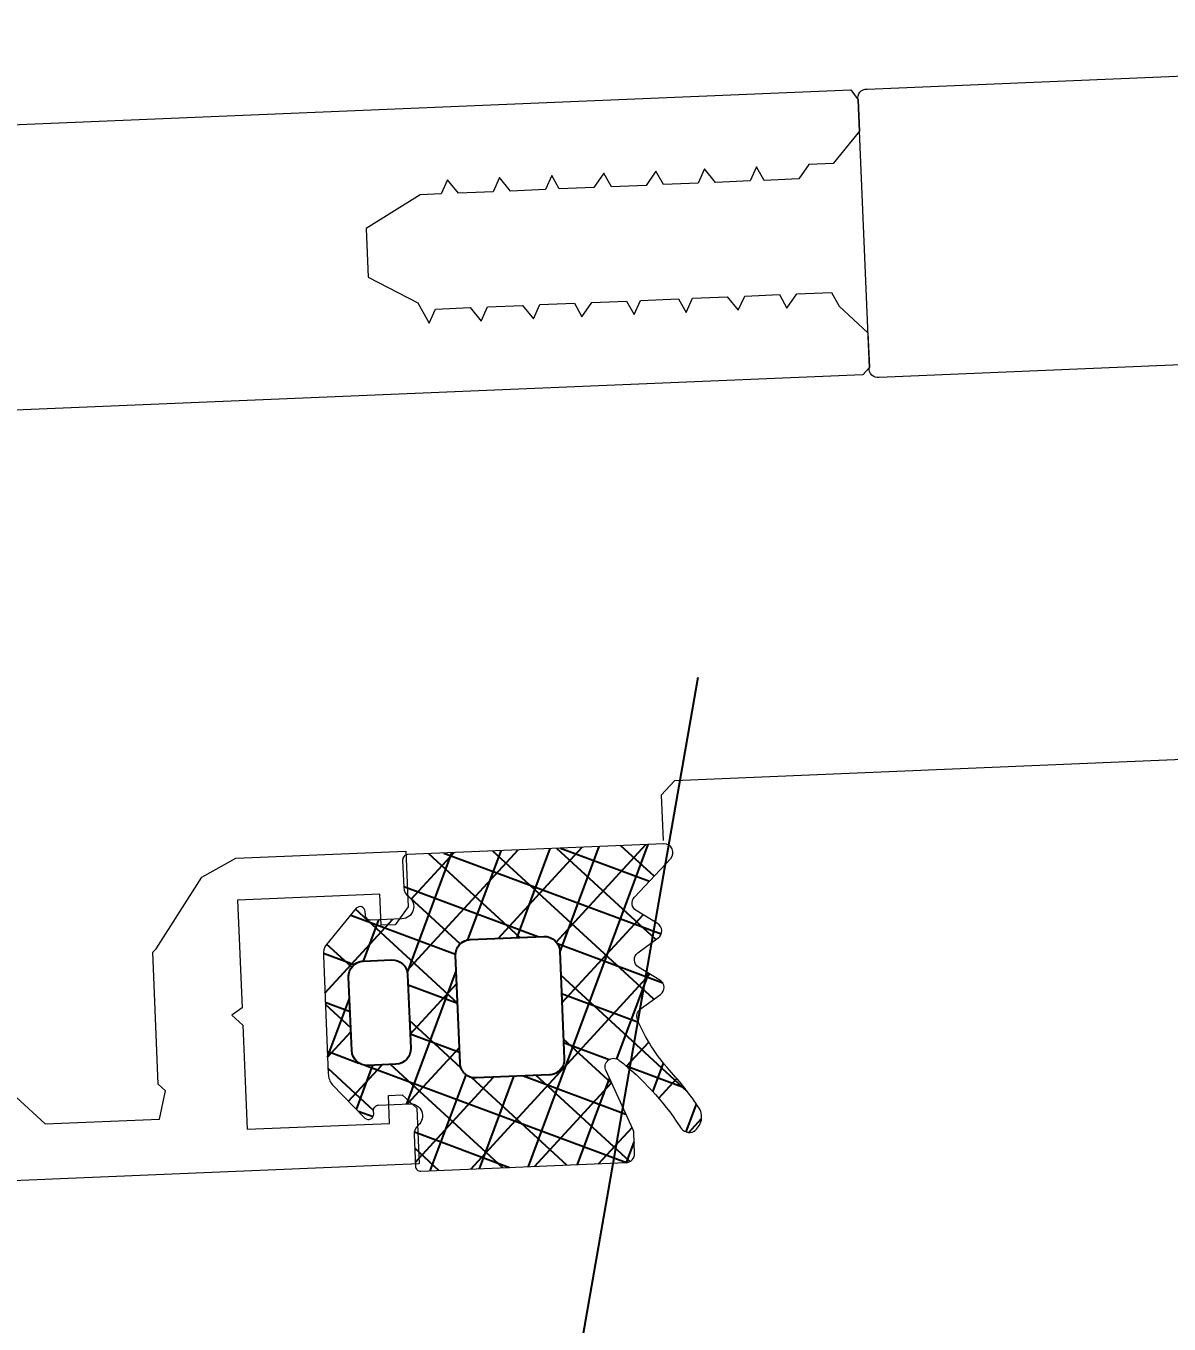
# Model space of a CAD drawing. Header units: millimetres. Extents: x -8689834 to 9419935, y 0 to 135940.
# Drawn here: x -52749.23 to -52709.15, y 114766.18 to 114811.69 of the extents above; entities that cross this region are included whole.
import ezdxf
from ezdxf import colors
from ezdxf.entities.mleader import LeaderData, LeaderLine
from ezdxf.math import Vec2, Vec3

# ---------------------------------------------------------------- set-up
doc = ezdxf.new("R2010")
doc.units = ezdxf.units.MM
doc.header["$MEASUREMENT"] = 0
doc.layers.get('0').update_dxf_attribs({"color": 250, "lineweight": 9})
doc.layers.add('АР_новое окно', color=155, linetype='Continuous')
for name, color, linetype, lineweight in [('АР_Окна', 4, 'Continuous', 0), ('АР_Отметки', 250, 'Continuous', 15), ('АР_Сущ Несущая стена', 216, 'Continuous', 30)]:
    doc.layers.add(name, color=color, linetype=linetype, lineweight=lineweight)
doc.layers.get('0').freeze()
doc.styles.add('ISOCPEUR', font='isocpeur.ttf', dxfattribs={"width": 0.7})

# ---------------------------------------------------------------- blocks, each defined once
blk = doc.blocks.new('_DotSmall')
at = {"color": 0, "linetype": 'ByBlock', "const_width": 0.5}
blk.add_lwpolyline([(-0.0625, 0, 1), (0.0625, 0, 1)], format="xyb", close=True, dxfattribs=at)
blk = doc.blocks.new('стойка витр.')
h = blk.add_hatch()
h.set_pattern_fill('ANSI37', scale=0.5, angle=-69.23283665521843)
h.set_pattern_definition([(335.7671633447816, (-69115.31625940584, 318510.9409690977), (0.6515825639889636, 1.447617495164233), []), (65.76716334478155, (-69115.31625940584, 318510.9409690977), (-1.447617495164233, 0.6515825639889636), [])])
edge = h.paths.add_edge_path()
edge.add_line((-7.614656875375658, -25.62993601259222), (-7.273265914729564, -26.53020796886267))
edge.add_arc((-7.672138333263274, -26.68151659366696), 0.4266069692434679, -30.765631391378577, 20.77378547182468, ccw=False)
edge.add_arc((-6.938850257283542, -27.11794408495156), 0.4267278803339729, 149.2463648056786, 290.7703475873838)
edge.add_line((-6.787522688187892, -27.51693863464607), (-5.761497533734655, -27.12786096686614))
edge.add_arc((-5.826270069284272, -26.95688741173914), 0.1828317202082013, 290.7489596719217, 380.7853669983573)
edge.add_line((-5.655337706935825, -26.89200624793739), (-5.698566115868744, -26.77800989551906))
edge.add_arc((-5.527559815348082, -26.71316091253391), 0.1828894349380834, 65.75635340077491, 200.7677215485159, ccw=False)
edge.add_line((-5.452462167653721, -26.54640093915077), (-3.994188920449233, -27.29736676610628))
edge.add_arc((-4.339684557994865, -27.83227055815794), 0.6367804192296694, 19.809448943918426, 57.14148607166612, ccw=False)
edge.add_line((-3.740585688123247, -27.61647007986176), (-2.270775810728082, -31.49246202532231))
edge.add_arc((-2.862326952422118, -31.72816639327794), 0.6367804192285443, -15.60715938413449, 21.72487774361298, ccw=False)
edge.add_line((-2.249025291763246, -31.89948590572749), (-2.842686385673005, -33.42856309223862))
edge.add_arc((-3.009474684396633, -33.35352837480535), 0.1828894349365558, 200.7666051236535, 335.7779732896313, ccw=False)
edge.add_line((-3.180482248484623, -33.41837402567035), (-3.223710657359334, -33.30437767335388))
edge.add_arc((-3.394684212462365, -33.36915020895407), 0.1828317202037067, 20.74895968940122, 110.7853670142414)
edge.add_line((-3.459565376309911, -33.19821784662781), (-4.485590530792251, -33.58729551440774))
edge.add_arc((-4.334307311281267, -33.98630688185023), 0.4267278803335083, 110.7639791032461, 252.2879618854569)
edge.add_arc((-4.593835025358378, -34.79921876089735), 0.4266069692128739, 20.760541213745626, 72.2999580801698, ccw=False)
edge.add_line((-4.194927641627146, -34.64800234186259), (-3.805871961842058, -35.67396951244882))
edge.add_arc((-3.976804324152614, -35.73885067632053), 0.1828317201976034, -69.25104032001241, 20.78536702306718, ccw=False)
edge.add_line((-3.912031788582681, -35.9098242314285), (-10.63804850899032, -38.46038830642647))
edge.add_arc((-10.76198657700206, -38.18099989774544), 0.3056444463879536, 200.8460379983515, 293.92230867425997, ccw=False)
edge.add_line((-11.04762355046114, -38.2897659172595), (-11.3069940036512, -37.6057878035499))
edge.add_arc((-11.02280217192234, -37.49789568213767), 0.3039830703908278, 175.7219656777917, 200.7890354028728, ccw=False)
edge.add_line((-11.32593828623067, -37.47521963119652), (-11.26283276302274, -35.23454482450325))
edge.add_arc((-11.5667631736687, -35.21197449929495), 0.3047673113958011, 355.7529257944983, 510.3971654946409)
edge.add_arc((-3.085478140807247, -39.81161386289363), 9.95296756819478, 151.493160172311, 169.5799937381118)
edge.add_arc((-13.27454869620142, -38.00608067109534), 0.4002801790508524, 282.30928711923883, 359.2250395672268, ccw=False)
edge.add_arc((-13.15914824141406, -37.79549114656839), 0.6024183835459826, 172.8865217206561, 267.13931994465963, ccw=False)
edge.add_arc((-2.924576102079248, -39.73891867786803), 11.01872594919693, 160.6453850739864, 169.4469810176308, ccw=False)
edge.add_arc((-19.07760885644255, -34.09585671602533), 6.091684827120307, 340.9199566399376, 360.7754221413588)
edge.add_arc((-13.29124725463213, -34.01305259408502), 0.3047655738143686, 359.9316076928689, 436.4302022680961)
edge.add_line((-13.21974018984474, -33.71679460741143), (-14.0766899229202, -33.52020163946145))
edge.add_arc((-14.00514734915965, -33.22393144415915), 0.3047857747414494, 145.1100748207506, 256.424251871352, ccw=False)
edge.add_line((-14.2551486332959, -33.04959347808472), (-13.74402617113083, -32.33421562775766))
edge.add_arc((-13.99402745527389, -32.1598776616858), 0.3047857747455562, 325.1100748218798, 436.4242518702226)
edge.add_line((-13.92248488150653, -31.86360746638093), (-14.7794566025841, -31.6669565144839))
edge.add_arc((-14.7079140287954, -31.37068631918638), 0.3047857747434108, 145.1100748199116, 256.4242518659954, ccw=False)
edge.add_line((-14.95791531293071, -31.19634835310717), (-14.44679285076563, -30.48097050278011))
edge.add_arc((-14.69684457899481, -30.30662212908397), 0.3048331054870662, 325.1138936033488, 425.7589859189499)
edge.add_line((-14.57168746687239, -30.0286672415823), (-16.28069433249766, -29.27720980550657))
edge.add_arc((-16.15556139849932, -28.99925320327871), 0.3048247429148342, 110.79403674408451, 245.7632621299588, ccw=False)
edge.add_line((-16.26377712844987, -28.71428394233226), (-7.850470401957864, -25.52388481301023))
edge.add_arc((-7.785589238115906, -25.69481717533219), 0.1828317201977073, 20.785366643697614, 110.7853670130821, ccw=False)
edge = h.paths.add_edge_path(flags=16)
edge.add_line((-3.343847721320344, -31.0696095920357), (-4.256775251385989, -28.66215553430811))
edge.add_arc((-4.763091039367282, -28.8541548874382), 0.5414973949720253, 20.7671633452251, 110.7671633452251)
edge.add_line((-4.955090392497368, -28.34783909945691), (-5.880512773175724, -28.69876731990371))
edge.add_arc((-5.68851342006019, -29.20508310789228), 0.5414973949736688, 110.7671633435124, 200.7671633435124)
edge.add_line((-6.194829208048759, -29.39708246100781), (-5.281901677954011, -31.8045365187354))
edge.add_arc((-4.775585889972717, -31.61253716560532), 0.5414973949720253, 200.7671633452251, 290.7671633452251)
edge.add_line((-4.583586536842631, -32.11885295358661), (-3.658164156164275, -31.76792473313981))
edge.add_arc((-3.850163509294362, -31.26160894516579), 0.541497394965222, 290.7671633454981, 380.7671633454981)
edge = h.paths.add_edge_path(flags=16)
edge.add_line((-6.665125275787432, -32.97088079506648), (-8.003619441966293, -29.4411776089255))
edge.add_arc((-8.509935229947587, -29.63317696205559), 0.5414973949720253, 20.7671633452251, 110.7671633452251)
edge.add_line((-8.701934583077673, -29.12686117407429), (-11.1093675273587, -30.03978069775621))
edge.add_arc((-10.91736817424317, -30.54609648574478), 0.5414973949736688, 110.7671633435124, 200.7671633435124)
edge.add_line((-11.42368396223173, -30.73809583886032), (-10.08518979602377, -34.2677990250013))
edge.add_arc((-9.578874008042476, -34.07579967187121), 0.5414973949720253, 200.7671633452251, 290.7671633452251)
edge.add_line((-9.38687465491239, -34.5821154598525), (-6.979441710631363, -33.66919593617058))
edge.add_arc((-7.171441063761449, -33.16288014819656), 0.541497394965222, 290.7671633454981, 380.7671633454981)
at = {"lineweight": 0, "ltscale": 100, "transparency": 33554687}
for points in [[(-4.8720624113339, 3.563811556159635), (-32.68827406296623, -6.984337978748954), (-32.78663952485658, -7.412805841304362), (-32.39756185706938, -8.438830995786702), (-31.09647737510386, -9.118948907402228), (-30.2985029091069, -8.81635004535201), (-29.78357822878752, -9.142708211846184), (-28.64349873815081, -8.710380147196702), (-28.58844165704795, -8.16787993638718), (-28.18751332900138, -8.537466511741513), (-27.04754980615689, -8.105182423096267), (-26.87849637278123, -7.51945380341931), (-26.47751006082399, -7.889018390778801), (-25.33748855406884, -7.456712314131437), (-25.28243147299509, -6.914212103321915), (-24.7675067926466, -7.240570269808813), (-23.62748528589145, -6.808264193168725), (-23.5724282048177, -6.265763982351928), (-23.05744554058765, -6.592100160843984), (-21.91748201774317, -6.159816072198737), (-21.86242493664031, -5.617315861389216), (-21.46149660859373, -5.986902436743549), (-20.32147510183859, -5.554596360096184), (-20.15236368455226, -4.968845752424386), (-19.75143535650568, -5.338432327778719), (-18.6114718336612, -4.906148239133472), (-18.44241840028553, -4.320419619456516), (-18.0414320883574, -4.689984206808731), (-17.35739599072258, -4.430591765623831), (-15.14439867439796, -4.764904394331097), (-14.53915697429329, -6.360969294146344), (-15.78927863537683, -7.87813783652382), (-15.87193323494284, -8.691881148712127), (-16.27286156296032, -8.322294573416002), (-17.41288306971546, -8.754600650063367), (-17.58193650312023, -9.340329269682115), (-17.9828648311377, -8.97074269438599), (-19.12288633789285, -9.403048771026079), (-19.29193977129762, -9.988777390644827), (-19.69292608322576, -9.61921280335082), (-20.83288960607024, -10.05149689199607), (-20.8879466871731, -10.59399710274738), (-21.40287136749248, -10.26763893631141), (-22.54295085812919, -10.6999670009609), (-22.59800793926115, -11.24246721171221), (-22.99893626727862, -10.87288063641608), (-24.25289614239591, -11.34839313392149), (-24.30795322352787, -11.89089334468008), (-24.70893953545601, -11.52132875738607), (-25.84896104221116, -11.95363483402616), (-26.01801447558682, -12.53936345364491), (-26.4189428036334, -12.16977687834878), (-27.55896431035944, -12.60208295499615), (-27.61402139149141, -13.14458316574746), (-28.12900405569235, -12.81824698731361), (-29.26896757853683, -13.25053107595886), (-29.32402465966879, -13.79303128671745), (-29.89022619093885, -15.05085136390699), (-29.45792011427693, -16.19087287064031), (-29.14341260807123, -16.33238676948531), (-1.327200956468005, -5.784237234569446)], [(8.118987008783733, -27.94374036834779), (7.552865449426463, -29.20159644143132), (3.790811872313498, -30.62819989795389), (3.216969908826286, -29.80262791351561), (3.358505795680685, -29.48817839122057), (1.715760294842767, -25.15614305267809), (1.558535533695249, -25.08537510928727), (-0.902061547501944, -23.41060979175381), (-2.258247086545452, -23.27287612311193), (-7.844300284108613, -25.39115610946465), (-7.152623754285742, -27.21515572990756), (-6.480474312818842, -27.61228183979256), (-6.024430919787847, -27.43934621633525), (-6.413508587575052, -26.41332106186019), (-1.739484192192322, -24.64089033441996), (-0.3993375533900689, -28.17495120693638), (0.02910832117777318, -28.2732586849088), (-0.1831955090747215, -28.74493296838773), (1.113700732850702, -32.16493950470613), (-3.560323662532028, -33.93737023214635), (-3.906150933442404, -33.02539941386931), (-4.3621943264734, -33.19833503732661), (-4.645266100153094, -33.82723408192396), (-3.953589570330223, -35.65123370236688), (88.61521743849153, -0.5483364844694734)], [(-56.0608929025766, -41.98018508909445), (-55.7778211288678, -41.3512860444971), (-17.47126860445132, -26.8251079561378), (-16.84236955983215, -27.10817972981749), (-16.28037825660431, -28.59019029343472)]]:
    blk.add_lwpolyline(points, dxfattribs=at)
blk.add_lwpolyline([(-60.62370682114852, -28.40042247599195), (-29.6323624739598, -16.64818975485105, 0.5239329190821609), (-29.45792011430603, -16.19087287058937), (-29.84699778209324, -15.16484771611431), (-32.39756185706938, -8.438830995786702), (-32.78663952485658, -7.412805841304362, 0.5239329190821609), (-33.2204523376422, -7.186144611914642), (-64.21182667926769, -18.93829823563283, 0.4143255057077639)], format="xyb", dxfattribs=at)
at = {"color": 7, "lineweight": 0, "ltscale": 100, "transparency": 33554687}
blk.add_lwpolyline([(-7.614656875375658, -25.62993601259222), (-7.273265914729564, -26.53020796886267, -0.2287523810762611), (-7.305569090007339, -26.89973780277796, 0.7101639231358212), (-6.787522688187892, -27.51693863464607), (-5.761497533734655, -27.12786096686614, 0.4143996870914876), (-5.655337706935825, -26.89200624793739), (-5.698566115868744, -26.77800989551906, -0.6682503890445888), (-5.452462167653721, -26.54640093915077), (-3.994188920449233, -27.29736676610628, -0.1643479059441302), (-3.740585688123247, -27.61647007986176), (-2.270775810728082, -31.49246202532231, -0.1643479059441302), (-2.249025291763246, -31.89948590572749), (-2.842686385673005, -33.42856309223862, -0.6682503891596868), (-3.180482248484623, -33.41837402567035), (-3.223710657359334, -33.30437767335388, 0.4143996870833266), (-3.459565376309911, -33.19821784662781), (-4.485590530792251, -33.58729551440774, 0.7101639231391418), (-4.464132105349563, -34.39280682858953, -0.2287523810910513), (-4.194927641627146, -34.64800234186259), (-3.805871961842058, -35.67396951244882, -0.4143996871765861), (-3.912031788582681, -35.9098242314285), (-10.63804850899032, -38.46038830642647, -0.4300281847644905), (-11.04762355046114, -38.2897659172595), (-11.3069940036512, -37.6057878035499, -0.1098139781175365), (-11.32593828623067, -37.47521963119652), (-11.26283276302274, -35.23454482450325, 0.8000358277039689), (-11.83174935798161, -35.06142405519495, 0.07908294790216032), (-12.87430513065192, -38.01149454006372, -0.3488032577412263), (-13.18921346374555, -38.39715882165183, -0.4361245879823007), (-13.75692971088574, -37.72089072036033, -0.03842309887939363), (-13.32058396766661, -36.08715992321959, 0.08685322061285544), (-12.98648189794039, -34.01341638380836, 0.3467629046601076), (-13.21974018984474, -33.71679460741143), (-14.0766899229202, -33.52020163946145, -0.5278770357902526), (-14.2551486332959, -33.04959347808472), (-13.74402617113083, -32.33421562775766, 0.5278770357776507), (-13.92248488150653, -31.86360746638093), (-14.7794566025841, -31.6669565144839, -0.5278770357650493), (-14.95791531293071, -31.19634835310717), (-14.44679285076563, -30.48097050278011, 0.4697389635461835), (-14.57168746687239, -30.0286672415823), (-16.28069433249766, -29.27720980550657, -0.667984424932516), (-16.26377712844987, -28.71428394233226), (-7.850470401957864, -25.52388481301023, -0.4142135642613711)], format="xyb", close=True, dxfattribs=at)
at = {"color": 7}
for points in [[(-3.343847721320344, -31.0696095920357), (-4.256775251385989, -28.66215553430811, 0.414213562373095), (-4.955090392497368, -28.34783909945691), (-5.880512773175724, -28.69876731990371, 0.414213562373095), (-6.194829208048759, -29.39708246100781), (-5.281901677954011, -31.8045365187354, 0.414213562373095), (-4.583586536842631, -32.11885295358661), (-3.658164156164275, -31.76792473313981, 0.414213562373095)], [(-6.665125275787432, -32.97088079506648), (-8.003619441966293, -29.4411776089255, 0.414213562373095), (-8.701934583077673, -29.12686117407429), (-11.1093675273587, -30.03978069775621, 0.414213562373095), (-11.42368396223173, -30.73809583886032), (-10.08518979602377, -34.2677990250013, 0.414213562373095), (-9.38687465491239, -34.5821154598525), (-6.979441710631363, -33.66919593617058, 0.414213562373095)]]:
    blk.add_lwpolyline(points, format="xyb", close=True, dxfattribs=at)
blk = doc.blocks.new('A$Cec9b444d')
at = {"layer": 'АР_новое окно'}
h = blk.add_hatch(dxfattribs=at)
h.set_pattern_fill('ANSI37', color=256, scale=0.4999999999999999, angle=24.59291897554258)
h.set_pattern_definition([(69.59291897554259, (-312533.4256309916, -91758.61839273755), (-1.487866758978935, 0.5535420106238736), []), (159.5929189755425, (-312533.4256309916, -91758.61839273755), (-0.5535420106238738, -1.487866758978935), [])])
edge = h.paths.add_edge_path()
edge.add_line((6550.229467655266, 2195.953227427111), (6550.269718096672, 2194.991241312309))
edge.add_arc((6550.695954190384, 2195.009026098549), 0.4266069692402211, 182.3892919204921, 233.9287087837394)
edge.add_arc((6550.193445733247, 2194.319340947135), 0.4267278803679935, -87.6072701937344, 53.916712588015514, ccw=False)
edge.add_line((6550.211261142558, 2193.892985115611), (6549.114901375678, 2193.847112348997))
edge.add_arc((6549.107200167731, 2194.029781802645), 0.1828317201688599, 182.3777104023086, 272.41411772875165, ccw=False)
edge.add_line((6548.924525857401, 2194.02219666948), (6548.919429171383, 2194.144007537188))
edge.add_arc((6548.736699541379, 2194.13636373382), 0.1828894349366994, 2.395355842086295, 137.4067239897952)
edge.add_line((6548.602060634108, 2194.260141397638), (6547.556732278645, 2192.996100588995))
edge.add_arc((6548.084781320402, 2192.640216462028), 0.6367804192401517, 146.0215913214097, 183.3536284491437)
edge.add_line((6547.44909138777, 2192.602965799243), (6547.622383897607, 2188.461272384306))
edge.add_arc((6548.258963717156, 2188.477254734373), 0.6367804191172056, 181.4381996485479, 218.7702367763295)
edge.add_line((6547.762489356452, 2188.078503544613), (6548.909756617324, 2186.906203084388))
edge.add_arc((6549.033585076721, 2187.040795276041), 0.1828894349346799, 227.3851041075201, 362.3964722733034)
edge.add_line((6549.216314557747, 2187.048442639968), (6549.211217871729, 2187.170253507556))
edge.add_arc((6549.393887325409, 2187.17795471541), 0.1828317201972299, 92.37771037469298, 182.4141176994218, ccw=False)
edge.add_line((6549.386302192331, 2187.360629025772), (6550.482661959212, 2187.406501792506))
edge.add_arc((6550.500524758281, 2186.980147943852), 0.4267278803314536, -49.12488449369971, 92.39909828847073, ccw=False)
edge.add_arc((6551.058890182625, 2186.334850794976), 0.4266069692033493, 130.863119308993, 182.4025361754422)
edge.add_line((6550.632658211395, 2186.316967482245), (6550.678528385687, 2185.220669673984))
edge.add_arc((6550.861202696045, 2185.228254807053), 0.1828317201925743, 182.3777103716138, 272.4141177147407)
edge.add_line((6550.868903903948, 2185.045585353379), (6558.055992925629, 2185.346300198806))
edge.add_arc((6558.060042927813, 2185.651917811356), 0.3056444464055064, 269.2407687233519, 362.3170393992065)
edge.add_line((6558.365437484206, 2185.664274693805), (6558.334857368039, 2186.395139899199))
edge.add_arc((6558.031135206498, 2186.382548010283), 0.3039830703793646, 2.37404198651948, 27.44111171155207)
edge.add_line((6558.300915605691, 2186.522634566701), (6557.361528726608, 2188.557863838255))
edge.add_arc((6557.6320809803, 2188.698165627723), 0.3047673114131038, 52.76591190175748, 207.4101516018268, ccw=False)
edge.add_arc((6551.643746631061, 2181.13319835712), 9.952967568199105, 33.58308365304413, 51.669917218845114, ccw=False)
edge.add_arc((6560.301260540929, 2186.801051724141), 0.4002801790508677, 203.938037825399, 280.8537902734185)
edge.add_arc((6560.11232734287, 2186.949272705968), 0.6024183835100677, 296.0237574445759, 390.2765556685521)
edge.add_arc((6551.467220448739, 2181.136742772084), 11.01872594909215, 33.71609637432727, 42.51769231797167)
edge.add_arc((6564.098445586862, 2192.67869958109), 6.091684827289483, 202.3876552492031, 222.2431207506249, ccw=False)
edge.add_arc((6558.745957344058, 2190.478766236057), 0.3047655737736925, 126.73287512047341, 203.2314696956637, ccw=False)
edge.add_line((6558.563681598233, 2190.723015304512), (6559.274222018287, 2191.240841483439))
edge.add_arc((6559.091908823624, 2191.485087808939), 0.304785774714563, 306.7388255197988, 418.0530025704772)
edge.add_line((6559.253181502586, 2191.743710103973), (6558.501867594273, 2192.200370865722))
edge.add_arc((6558.663140273249, 2192.458993160753), 0.304785774719601, 126.73882551927099, 238.0530025678394, ccw=False)
edge.add_line((6558.480827078585, 2192.703239486259), (6559.19136490621, 2193.221127623885))
edge.add_arc((6559.009051711473, 2193.465373949425), 0.3047857747906986, 306.7388255263969, 418.0530025723656)
edge.add_line((6559.170324390467, 2193.723996244529), (6558.419010482181, 2194.180657006164))
edge.add_arc((6558.580325445067, 2194.439308712025), 0.3048331054785647, 137.4040914716879, 238.0491837873519, ccw=False)
edge.add_line((6558.355923950385, 2194.64562689198), (6559.631580665526, 2196.008745628642))
edge.add_arc((6559.40720072547, 2196.215074895532), 0.3048247428847856, 317.399815261925, 452.3690406476707)
edge.add_line((6559.39460055727, 2196.519639108196), (6550.404556832467, 2196.143486871799))
edge.add_arc((6550.412141965598, 2195.960812561419), 0.1828317202169492, 92.3777103906945, 182.3777107601127)
edge = h.paths.add_edge_path(flags=16)
edge.add_line((6548.442625621558, 2189.272130583945), (6548.334990269901, 2191.844616997207))
edge.add_arc((6548.876014295369, 2191.867253972463), 0.5414973949910877, 92.39591404882663, 182.3959140488767, ccw=False)
edge.add_line((6548.853377320112, 2192.408277997932), (6549.84223793542, 2192.449652894702))
edge.add_arc((6549.864874910698, 2191.908628869307), 0.5414973949192852, 2.395914051458078, 92.39591405145808, ccw=False)
edge.add_line((6550.405898936093, 2191.931265844585), (6550.513534287736, 2189.35877943132))
edge.add_arc((6549.972510262267, 2189.336142456063), 0.5414973949919963, -87.6040859510772, 2.3959140488727826, ccw=False)
edge.add_line((6549.995147237524, 2188.795118430595), (6549.006286622228, 2188.753743533708))
edge.add_arc((6548.983649647012, 2189.294767559161), 0.5414973949748565, 182.3959140446624, 272.39591404466245, ccw=False)
edge = h.paths.add_edge_path(flags=16)
edge.add_line((6552.244035824408, 2188.830545653435), (6552.086225608896, 2192.602212016107))
edge.add_arc((6552.627249634321, 2192.624848991294), 0.5414973949454512, 92.39591404171239, 182.3959140416623, ccw=False)
edge.add_line((6552.604612659134, 2193.165873016718), (6555.177076511577, 2193.273507424452))
edge.add_arc((6555.199713486812, 2192.732483398986), 0.5414973949878844, 2.3959140464850748, 92.39591404653112, ccw=False)
edge.add_line((6555.740737512277, 2192.75512037422), (6555.898547727761, 2188.983454011542))
edge.add_arc((6555.357523702336, 2188.960817036354), 0.5414973949454702, -87.6040859582896, 2.3959140417102844, ccw=False)
edge.add_line((6555.380160677523, 2188.419793010929), (6552.80769682508, 2188.312158603198))
edge.add_arc((6552.785059849863, 2188.853182628653), 0.541497394976712, 182.3959140447506, 272.3959140447506, ccw=False)
at = {"layer": 'АР_новое окно', "ltscale": 100}
blk.add_line((6206.527226336728, 176.3932183788799), (6560.595116834006, 2202.361959159994), dxfattribs=at)
at = {"layer": 'АР_новое окно', "lineweight": 0, "ltscale": 100, "transparency": 33554687}
for points in [[(6536.224609914112, 2221.71483997665), (6565.94763881764, 2222.958480623832), (6566.206612569597, 2222.603243985662), (6566.252485336278, 2221.506884218814), (6565.323806611217, 2220.369810330019), (6564.471130538225, 2220.334133527756), (6564.12608727206, 2219.83153804057), (6562.90785467889, 2219.780565995463), (6562.643843607177, 2220.257678052557), (6562.420611208581, 2219.760179251341), (6561.202502532864, 2219.709212391047), (6560.816680593607, 2220.181227762059), (6560.593386236249, 2219.683726368547), (6559.375215601785, 2219.632756915841), (6559.111204530142, 2220.109868972833), (6558.766161263949, 2219.60727348564), (6557.547990629483, 2219.556304032934), (6557.283979557825, 2220.033416089923), (6556.938874332926, 2219.530818010327), (6555.720765657196, 2219.479851150031), (6555.456754585495, 2219.95696320713), (6555.2335221869, 2219.459464405912), (6554.015351552436, 2219.408494953207), (6553.629467654446, 2219.880507731809), (6553.406235255822, 2219.383008930707), (6552.188126580105, 2219.332042070414), (6551.802304640876, 2219.804057441313), (6551.579010283549, 2219.306556047807), (6550.848083119351, 2219.275973339213), (6548.944979412476, 2218.098128554599), (6549.016338201721, 2216.392652491124), (6550.762463835978, 2215.489519154978), (6551.158541106019, 2214.773884641321), (6551.381773504614, 2215.271383442419), (6552.59994413908, 2215.322352895123), (6552.985766078322, 2214.850337524228), (6553.208998476958, 2215.347836325215), (6554.427169111408, 2215.398805777918), (6554.812991050665, 2214.926790407025), (6555.036285408009, 2215.424291800535), (6556.254394083725, 2215.475258660827), (6556.518405155399, 2214.998146603843), (6556.863448421564, 2215.500742091029), (6558.081681014747, 2215.55171413614), (6558.345692086447, 2215.074602079162), (6558.568924485042, 2215.572100880259), (6559.908844028329, 2215.628164426521), (6560.172855100017, 2215.15105236966), (6560.396149457371, 2215.648553763053), (6561.614320091836, 2215.699523215758), (6562.000142031051, 2215.227507844855), (6562.22337442969, 2215.725006645962), (6563.441545064126, 2215.775976098662), (6563.705556135827, 2215.298864041682), (6564.050661360712, 2215.801462121274), (6565.268770036427, 2215.852428981567), (6565.532781108128, 2215.375316924589), (6566.548103495685, 2214.441606064674), (6566.599072948368, 2213.223435430235), (6566.365582626559, 2212.969617730599), (6536.642553723045, 2211.725977083422)], [(6536.674262163086, 2187.637119892045), (6537.689525184298, 2186.703344481013), (6541.709469690375, 2186.871542897268), (6541.912315344881, 2187.856285168594), (6541.658500237663, 2188.089713531702), (6541.464818391292, 2192.718712375563), (6541.581532572816, 2192.845619929233), (6543.185010364567, 2195.353255436222), (6544.377694976427, 2196.013341185544), (6550.34667532239, 2196.263089170679), (6550.42822489131, 2194.314053330743), (6549.96646744358, 2193.684550289996), (6549.479162014563, 2193.664160953471), (6549.433289247871, 2194.760520720437), (6544.438857801219, 2194.551548815945), (6544.596862845402, 2190.775226044946), (6544.241623614756, 2190.516314251749), (6544.62234627555, 2190.16617170714), (6544.775252041271, 2186.511721762543), (6549.769683487924, 2186.720693667034), (6549.728909999681, 2187.695180607593), (6550.216215428694, 2187.715569944118), (6550.72384564312, 2187.248713217899), (6550.805395211997, 2185.299677378073), (6451.890943425852, 2181.160999814806)], [(6601.201767360758, 2199.977291641207), (6600.694137146319, 2200.444148367421), (6559.761648490518, 2198.731492942959), (6559.294791764338, 2198.223862728499), (6559.361051275147, 2196.640259491313)]]:
    blk.add_lwpolyline(points, dxfattribs=at)
blk.add_lwpolyline([(6600.055175271769, 2214.257156838929), (6566.939338713067, 2212.871600129467, -0.5239329190821609), (6566.599072948383, 2213.223435430238), (6566.553200181688, 2214.319795197203), (6566.252485336278, 2221.506884218814), (6566.206612569597, 2222.603243985662, -0.5239329190821609), (6566.516298218073, 2222.982273890274), (6599.632131240406, 2224.367915119248, -0.4143255057077639)], format="xyb", dxfattribs=at)
blk.add_lwpolyline([(6550.229467655266, 2195.953227427111), (6550.269718096672, 2194.991241312309, 0.2287523810762611), (6550.444771663031, 2194.664206081501, -0.7101639231358212), (6550.211261142558, 2193.892985115611), (6549.114901375678, 2193.847112348997, -0.4143996870914876), (6548.924525857401, 2194.02219666948), (6548.919429171383, 2194.144007537188, 0.6682503890445888), (6548.602060634108, 2194.260141397638), (6547.556732278645, 2192.996100588995, 0.1643479059441302), (6547.44909138777, 2192.602965799243), (6547.622383897607, 2188.461272384306, 0.1643479059441302), (6547.762489356452, 2188.078503544613), (6548.909756617324, 2186.906203084388, 0.6682503891596868), (6549.216314557747, 2187.048442639968), (6549.211217871729, 2187.170253507556, -0.4143996870833266), (6549.386302192331, 2187.360629025772), (6550.482661959212, 2187.406501792506, -0.7101639231391418), (6550.779780805516, 2186.657482879218, 0.2287523810910513), (6550.632658211395, 2186.316967482245), (6550.678528385687, 2185.220669673984, 0.4143996871765861), (6550.868903903948, 2185.045585353379), (6558.055992925629, 2185.346300198806, 0.4300281847644905), (6558.365437484206, 2185.664274693805), (6558.334857368039, 2186.395139899199, 0.1098139781175365), (6558.300915605691, 2186.522634566701), (6557.361528726608, 2188.557863838255, -0.8000358277039689), (6557.81648742214, 2188.94081223972, -0.07908294790216032), (6559.935410547044, 2186.63863865904, 0.3488032577412263), (6560.376634667688, 2186.407932196826, 0.4361245879823007), (6560.632577016312, 2187.252996570811, 0.03842309887939363), (6559.588778313177, 2188.583394328037, -0.08685322061285544), (6558.465902520158, 2190.358552465765, -0.3467629046601076), (6558.563681598233, 2190.723015304512), (6559.274222018287, 2191.240841483439, 0.5278770357902526), (6559.253181502586, 2191.743710103973), (6558.501867594273, 2192.200370865722, -0.5278770357776507), (6558.480827078585, 2192.703239486259), (6559.19136490621, 2193.221127623885, 0.5278770357650493), (6559.170324390467, 2193.723996244529), (6558.419010482181, 2194.180657006164, -0.4697389635461835), (6558.355923950385, 2194.64562689198), (6559.631580665526, 2196.008745628642, 0.667984424932516), (6559.39460055727, 2196.519639108196), (6550.404556832467, 2196.143486871799, 0.4142135642613711)], format="xyb", close=True, dxfattribs=at)
at = {"layer": 'АР_новое окно'}
for points in [[(6552.244035824408, 2188.830545653435), (6552.086225608896, 2192.602212016107, -0.414213562373095), (6552.604612659134, 2193.165873016718), (6555.177076511577, 2193.273507424452, -0.414213562373095), (6555.740737512277, 2192.75512037422), (6555.898547727761, 2188.983454011542, -0.414213562373095), (6555.380160677523, 2188.419793010929), (6552.80769682508, 2188.312158603198, -0.414213562373095)], [(6548.442625621558, 2189.272130583945), (6548.334990269901, 2191.844616997207, -0.414213562373095), (6548.853377320112, 2192.408277997932), (6549.84223793542, 2192.449652894702, -0.414213562373095), (6550.405898936093, 2191.931265844585), (6550.513534287736, 2189.35877943132, -0.414213562373095), (6549.995147237524, 2188.795118430595), (6549.006286622228, 2188.753743533708, -0.414213562373095)]]:
    blk.add_lwpolyline(points, format="xyb", close=True, dxfattribs=at)
at = {"layer": 'АР_новое окно', "xscale": -1, "rotation": 23.16307739127605}
blk.add_blockref('стойка витр.', (6533.147112819702, 2216.521887388638), dxfattribs=at)

msp = doc.modelspace()

# ---------------------------------------------------------------- linework, layer by layer
at = {"layer": 'АР_Сущ Несущая стена', "lineweight": 18, "ltscale": 100}
msp.add_arc((-62199.59225600528, 115505.8737578681), 9805.264059527553, 273.2047159642141, 356.1549052783884, dxfattribs=at)

# ---------------------------------------------------------------- block references
at = {"layer": 'АР_Окна', "ltscale": 100}
msp.add_blockref('A$Cec9b444d', (-59286.24984706755, 112586.4970597865), dxfattribs=at)

# ---------------------------------------------------------------- leaders
at = {"layer": 'АР_Отметки'}
ml = msp.add_multileader_mtext('Standard', dxfattribs=at)
ml.set_content('0,000', color=256, style='ISOCPEUR')
ml.set_leader_properties(color=256, linetype='Continuous', lineweight=-1)
ml.set_arrow_properties(name='DOTSMALL')
ml.build(insert=Vec2(0, 0))
ml.multileader.update_dxf_attribs({"has_text_frame": 1, "text_left_attachment_type": 4, "text_right_attachment_type": 4, "dogleg_length": 100, "arrow_head_size": 180})
ctx = ml.context
ctx.base_point, ctx.char_height, ctx.arrow_head_size, ctx.landing_gap_size, ctx.plane_origin = Vec3(-187276.7997699445, 132110.0850587329), 250, 180, 50, Vec3(-190337.1672303383, 129966.6923522141)
ctx.left_attachment, ctx.right_attachment = 4, 4
notes = []
notes.append((ctx, [(0, (0, 0, 0), (0, 0), (1, 0), 1, [])]))
ctx.mtext.insert, ctx.mtext.width, ctx.mtext.line_spacing_style, ctx.mtext.flow_direction = Vec3(-187226.7997699445, 132443.4183920662), 852.6970314602484, 2, 5
ml = msp.add_multileader_mtext('Standard', dxfattribs=at)
ml.set_content('-1,200', color=256, style='ISOCPEUR')
ml.set_leader_properties(color=256, linetype='Continuous', lineweight=-1)
ml.set_arrow_properties(name='DOTSMALL')
ml.build(insert=Vec2(0, 0))
ml.multileader.update_dxf_attribs({"has_text_frame": 1, "text_left_attachment_type": 4, "text_right_attachment_type": 4, "dogleg_length": 100, "arrow_head_size": 180})
ctx = ml.context
ctx.base_point, ctx.char_height, ctx.arrow_head_size, ctx.landing_gap_size, ctx.plane_origin = Vec3(-177720.7590341442, 129646.8906015264), 250, 180, 50, Vec3(-177813.3264161965, 129547.8815566983)
ctx.left_attachment, ctx.right_attachment = 4, 4
notes.append((ctx, [(0, (0, 0, 0), (0, 0), (1, 0), 1, [])]))
ctx.mtext.insert, ctx.mtext.width, ctx.mtext.line_spacing_style, ctx.mtext.flow_direction = Vec3(-177670.7590341442, 129980.2239348597), 852.6970314602484, 2, 5
ml = msp.add_multileader_mtext('Standard', dxfattribs=at)
ml.set_content('0,000', color=256, style='ISOCPEUR')
ml.set_leader_properties(color=256, linetype='Continuous', lineweight=-1)
ml.set_arrow_properties(name='DOTSMALL')
ml.build(insert=Vec2(0, 0))
ml.multileader.update_dxf_attribs({"has_text_frame": 1, "text_left_attachment_type": 4, "text_right_attachment_type": 4, "dogleg_length": 100, "arrow_head_size": 180})
ctx = ml.context
ctx.base_point, ctx.char_height, ctx.arrow_head_size, ctx.landing_gap_size, ctx.plane_origin = Vec3(-185687.6166469539, 129607.0397730947), 250, 180, 50, Vec3(-188747.9841073476, 127463.6470665759)
ctx.left_attachment, ctx.right_attachment = 4, 4
notes.append((ctx, [(0, (0, 0, 0), (0, 0), (1, 0), 1, [])]))
ctx.mtext.insert, ctx.mtext.width, ctx.mtext.line_spacing_style, ctx.mtext.flow_direction = Vec3(-185637.6166469539, 129940.373106428), 852.6970314602484, 2, 5
ml = msp.add_multileader_mtext('Standard', dxfattribs=at)
ml.set_content('Л.4', color=256, style='ISOCPEUR')
ml.set_leader_properties(color=256, linetype='Continuous', lineweight=-1)
ml.set_arrow_properties(name='DOTSMALL')
ml.build(insert=Vec2(0, 0))
ml.multileader.update_dxf_attribs({"has_text_frame": 1, "text_left_attachment_type": 4, "text_right_attachment_type": 4, "dogleg_length": 100, "arrow_head_size": 180})
ctx = ml.context
ctx.base_point, ctx.char_height, ctx.arrow_head_size, ctx.landing_gap_size, ctx.plane_origin = Vec3(-184816.2837050096, 129601.5848165639), 250, 180, 50, Vec3(-159580.3663713892, 117978.4653365304)
ctx.left_attachment, ctx.right_attachment = 4, 4
notes.append((ctx, [(0, (0, 0, 0), (0, 0), (1, 0), 1, [])]))
ctx.mtext.insert, ctx.mtext.width, ctx.mtext.line_spacing_style, ctx.mtext.flow_direction = Vec3(-184766.2837050096, 129934.9181498972), 852.6970314602484, 2, 5
ml = msp.add_multileader_mtext('Standard', dxfattribs=at)
ml.set_content('-1,140', color=256, style='ISOCPEUR')
ml.set_leader_properties(color=256, linetype='Continuous', lineweight=-1)
ml.set_arrow_properties(name='DOTSMALL')
ml.build(insert=Vec2(0, 0))
ml.multileader.update_dxf_attribs({"has_text_frame": 1, "text_left_attachment_type": 4, "text_right_attachment_type": 4, "dogleg_length": 100, "arrow_head_size": 180})
ctx = ml.context
ctx.base_point, ctx.char_height, ctx.arrow_head_size, ctx.landing_gap_size, ctx.plane_origin = Vec3(-180313.7221072279, 128673.3217394912, 1.149675994230903e-08), 250, 180, 50, Vec3(-180395.1155570771, 128959.4633156335, 1.149675994230903e-08)
ctx.left_attachment, ctx.right_attachment = 4, 4
notes.append((ctx, [(0, (0, 0, 0), (0, 0), (1, 0), 1, [])]))
ctx.mtext.insert, ctx.mtext.width, ctx.mtext.line_spacing_style, ctx.mtext.flow_direction = Vec3(-180263.7221072279, 129006.6550728246, 1.149675994230903e-08), 852.6970314602484, 2, 5
ml = msp.add_multileader_mtext('Standard', dxfattribs=at)
ml.set_content('0,000', color=256, style='ISOCPEUR')
ml.set_leader_properties(color=256, linetype='Continuous', lineweight=-1)
ml.set_arrow_properties(name='DOTSMALL')
ml.build(insert=Vec2(0, 0))
ml.multileader.update_dxf_attribs({"has_text_frame": 1, "text_left_attachment_type": 4, "text_right_attachment_type": 4, "dogleg_length": 100, "arrow_head_size": 180})
ctx = ml.context
ctx.base_point, ctx.char_height, ctx.arrow_head_size, ctx.landing_gap_size, ctx.plane_origin = Vec3(-187382.8031773707, 126393.4441659665), 250, 180, 50, Vec3(-190443.1706377645, 124250.0514594477)
ctx.left_attachment, ctx.right_attachment = 4, 4
notes.append((ctx, [(0, (0, 0, 0), (0, 0), (1, 0), 1, [])]))
ctx.mtext.insert, ctx.mtext.width, ctx.mtext.line_spacing_style, ctx.mtext.flow_direction = Vec3(-187332.8031773707, 126726.7774992998), 852.6970314602484, 2, 5
ml = msp.add_multileader_mtext('Standard', dxfattribs=at)
ml.set_content('Л.5', color=256, style='ISOCPEUR')
ml.set_leader_properties(color=256, linetype='Continuous', lineweight=-1)
ml.set_arrow_properties(name='DOTSMALL')
ml.build(insert=Vec2(0, 0))
ml.multileader.update_dxf_attribs({"has_text_frame": 1, "text_left_attachment_type": 4, "text_right_attachment_type": 4, "dogleg_length": 100, "arrow_head_size": 180})
ctx = ml.context
ctx.base_point, ctx.char_height, ctx.arrow_head_size, ctx.landing_gap_size, ctx.plane_origin = Vec3(-156726.1907757707, 125681.9478096366), 250, 180, 50, Vec3(-131490.2734421503, 114058.8283296031)
ctx.left_attachment, ctx.right_attachment = 4, 4
notes.append((ctx, [(0, (0, 0, 0), (0, 0), (1, 0), 1, [])]))
ctx.mtext.insert, ctx.mtext.width, ctx.mtext.line_spacing_style, ctx.mtext.flow_direction = Vec3(-156676.1907757707, 126015.2811429699), 852.6970314602484, 2, 5
ml = msp.add_multileader_mtext('Standard', dxfattribs=at)
ml.set_content('0,000', color=256, style='ISOCPEUR')
ml.set_leader_properties(color=256, linetype='Continuous', lineweight=-1)
ml.set_arrow_properties(name='DOTSMALL')
ml.build(insert=Vec2(0, 0))
ml.multileader.update_dxf_attribs({"has_text_frame": 1, "text_left_attachment_type": 4, "text_right_attachment_type": 4, "dogleg_length": 100, "arrow_head_size": 180})
ctx = ml.context
ctx.base_point, ctx.char_height, ctx.arrow_head_size, ctx.landing_gap_size, ctx.plane_origin = Vec3(-204826.2687846024, 122318.214327126), 250, 180, 50, Vec3(-207886.6362449962, 120174.8216206072)
ctx.left_attachment, ctx.right_attachment = 4, 4
notes.append((ctx, [(0, (0, 0, 0), (0, 0), (1, 0), 1, [])]))
ctx.mtext.insert, ctx.mtext.width, ctx.mtext.line_spacing_style, ctx.mtext.flow_direction = Vec3(-204776.2687846024, 122651.5476604594), 852.6970314602484, 2, 5
ml = msp.add_multileader_mtext('Standard', dxfattribs=at)
ml.set_content('{\\W0.8;-2,730}', color=256, style='ISOCPEUR')
ml.set_leader_properties(color=256, linetype='Continuous', lineweight=-1)
ml.set_arrow_properties(name='DOTSMALL')
ml.build(insert=Vec2(0, 0))
ml.multileader.update_dxf_attribs({"has_text_frame": 1, "text_left_attachment_type": 4, "text_right_attachment_type": 4, "dogleg_length": 100, "arrow_head_size": 180})
ctx = ml.context
ctx.base_point, ctx.char_height, ctx.arrow_head_size, ctx.landing_gap_size, ctx.plane_origin = Vec3(-314791.3210058988, 121809.0184862664, 2.299351988461806e-08), 250, 180, 50, Vec3(-319449.8299409288, 117956.7109726352, 2.299351988461806e-08)
ctx.left_attachment, ctx.right_attachment = 4, 4
notes.append((ctx, [(0, (0, 0, 0), (0, 0), (1, 0), 1, [])]))
ctx.mtext.insert, ctx.mtext.width, ctx.mtext.defined_height, ctx.mtext.line_spacing_style, ctx.mtext.flow_direction = Vec3(-314741.3210058988, 122142.3518195997, 2.299351988461806e-08), 769.9889591111103, 343.8884462512117, 2, 5
ml = msp.add_multileader_mtext('Standard', dxfattribs=at)
ml.set_content('{\\W0.8;-2,430}', color=256, style='ISOCPEUR')
ml.set_leader_properties(color=256, linetype='Continuous', lineweight=-1)
ml.set_arrow_properties(name='DOTSMALL')
ml.build(insert=Vec2(0, 0))
ml.multileader.update_dxf_attribs({"has_text_frame": 1, "text_left_attachment_type": 4, "text_right_attachment_type": 4, "dogleg_length": 100, "arrow_head_size": 180})
ctx = ml.context
ctx.base_point, ctx.char_height, ctx.arrow_head_size, ctx.landing_gap_size, ctx.plane_origin = Vec3(-301002.2465167325, 120038.5846084391), 250, 180, 50, Vec3(-299949.5531320914, 118383.4112137306)
ctx.left_attachment, ctx.right_attachment = 4, 4
notes.append((ctx, [(0, (0, 0, 0), (0, 0), (1, 0), 1, [])]))
ctx.mtext.insert, ctx.mtext.width, ctx.mtext.line_spacing_style, ctx.mtext.flow_direction = Vec3(-300952.2465167325, 120371.9179417724), 852.6970314602484, 2, 5
ml = msp.add_multileader_mtext('Standard', dxfattribs=at)
ml.set_content('0,000', color=256, style='ISOCPEUR')
ml.set_leader_properties(color=256, linetype='Continuous', lineweight=-1)
ml.set_arrow_properties(name='DOTSMALL')
ml.build(insert=Vec2(0, 0))
ml.multileader.update_dxf_attribs({"has_text_frame": 1, "text_left_attachment_type": 4, "text_right_attachment_type": 4, "dogleg_length": 100, "arrow_head_size": 180})
ctx = ml.context
ctx.base_point, ctx.char_height, ctx.arrow_head_size, ctx.landing_gap_size, ctx.plane_origin = Vec3(-153675.4760438586, 119954.6257698009), 250, 180, 50, Vec3(-156735.8435042523, 117811.2330632821)
ctx.left_attachment, ctx.right_attachment = 4, 4
notes.append((ctx, [(0, (0, 0, 0), (0, 0), (1, 0), 1, [])]))
ctx.mtext.insert, ctx.mtext.width, ctx.mtext.line_spacing_style, ctx.mtext.flow_direction = Vec3(-153625.4760438586, 120287.9591031342), 852.6970314602484, 2, 5
ml = msp.add_multileader_mtext('Standard', dxfattribs=at)
ml.set_content('0,000', color=256, style='ISOCPEUR')
ml.set_leader_properties(color=256, linetype='Continuous', lineweight=-1)
ml.set_arrow_properties(name='DOTSMALL')
ml.build(insert=Vec2(0, 0))
ml.multileader.update_dxf_attribs({"has_text_frame": 1, "text_left_attachment_type": 4, "text_right_attachment_type": 4, "dogleg_length": 100, "arrow_head_size": 180})
ctx = ml.context
ctx.base_point, ctx.char_height, ctx.arrow_head_size, ctx.landing_gap_size, ctx.plane_origin = Vec3(-156471.468784323, 119797.6348483452), 250, 180, 50, Vec3(-159531.8362447167, 117654.2421418264)
ctx.left_attachment, ctx.right_attachment = 4, 4
notes.append((ctx, [(0, (0, 0, 0), (0, 0), (1, 0), 1, [])]))
ctx.mtext.insert, ctx.mtext.width, ctx.mtext.line_spacing_style, ctx.mtext.flow_direction = Vec3(-156421.468784323, 120130.9681816786), 852.6970314602484, 2, 5
ml = msp.add_multileader_mtext('Standard', dxfattribs=at)
ml.set_content('{\\W0.8;-2,430}', color=256, style='ISOCPEUR')
ml.set_leader_properties(color=256, linetype='Continuous', lineweight=-1)
ml.set_arrow_properties(name='DOTSMALL')
ml.build(insert=Vec2(0, 0))
ml.multileader.update_dxf_attribs({"has_text_frame": 1, "text_left_attachment_type": 4, "text_right_attachment_type": 4, "dogleg_length": 100, "arrow_head_size": 180})
ctx = ml.context
ctx.base_point, ctx.char_height, ctx.arrow_head_size, ctx.landing_gap_size, ctx.plane_origin = Vec3(-336711.8860226227, 117132.6558246998), 250, 180, 50, Vec3(-335659.1926379816, 115477.4824299914)
ctx.left_attachment, ctx.right_attachment = 4, 4
notes.append((ctx, [(0, (0, 0, 0), (0, 0), (1, 0), 1, [])]))
ctx.mtext.insert, ctx.mtext.width, ctx.mtext.line_spacing_style, ctx.mtext.flow_direction = Vec3(-336661.8860226227, 117465.9891580332), 852.6970314602484, 2, 5
ml = msp.add_multileader_mtext('Standard', dxfattribs=at)
ml.set_content('{\\W0.8;-2,480}', color=256, style='ISOCPEUR')
ml.set_leader_properties(color=256, linetype='Continuous', lineweight=-1)
ml.set_arrow_properties(name='DOTSMALL')
ml.build(insert=Vec2(0, 0))
ml.multileader.update_dxf_attribs({"has_text_frame": 1, "text_left_attachment_type": 4, "text_right_attachment_type": 4, "dogleg_length": 100, "arrow_head_size": 180})
ctx = ml.context
ctx.base_point, ctx.char_height, ctx.arrow_head_size, ctx.landing_gap_size, ctx.plane_origin = Vec3(-302468.0581811396, 114434.5752220221), 250, 180, 50, Vec3(-301415.3647964986, 112779.4018273137)
ctx.left_attachment, ctx.right_attachment = 4, 4
notes.append((ctx, [(0, (0, 0, 0), (0, 0), (1, 0), 1, [])]))
ctx.mtext.insert, ctx.mtext.width, ctx.mtext.line_spacing_style, ctx.mtext.flow_direction = Vec3(-302418.0581811396, 114767.9085553555), 852.6970314602484, 2, 5
for ctx, leaders in notes:
    for number, flags, end, landing, length, lines in leaders:
        leader = LeaderData()
        leader.index, (leader.has_last_leader_line, leader.has_dogleg_vector, leader.attachment_direction) = number, flags
        leader.last_leader_point, leader.dogleg_vector, leader.dogleg_length = Vec3(end), Vec3(landing), length
        for number, points, colour, breaks in lines:
            line = LeaderLine()
            line.index, line.vertices, line.color, line.breaks = number, Vec3.list(points), colors.encode_raw_color(colour), breaks
            leader.lines.append(line)
        ctx.leaders.append(leader)

doc.saveas('drawing.dxf')
